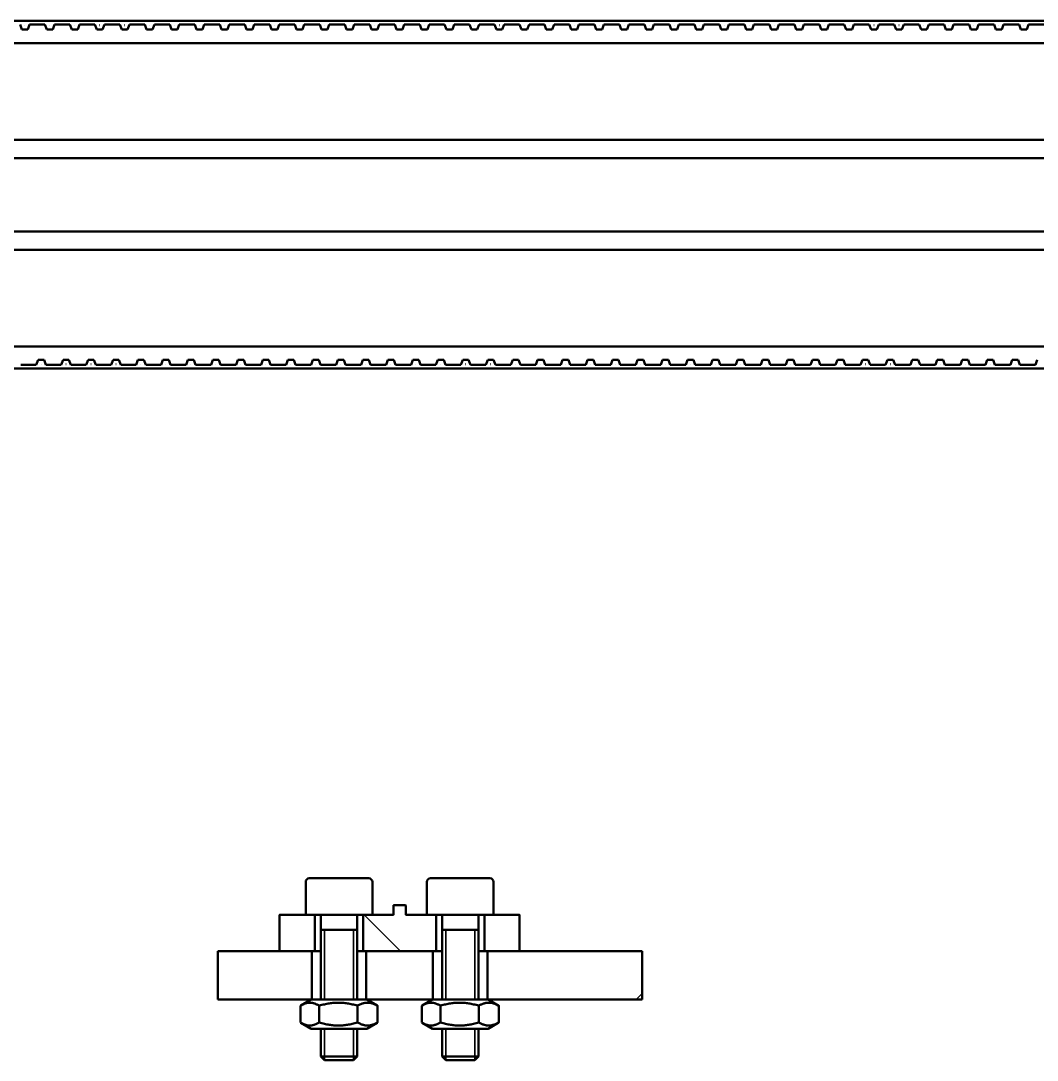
# Model space of a CAD drawing. Header units: millimetres. Extents: x 0 to 6720, y 0 to 4752.
# Drawn here: x 3082.1 to 3166, y 1834.7 to 1920.4 of the extents above; entities that cross this region are included whole.
import ezdxf

# ---------------------------------------------------------------- set-up
doc = ezdxf.new("R2010")
doc.units = ezdxf.units.MM
doc.header["$LTSCALE"] = 16
for name, color, linetype, lineweight in [('Kreskowanie (ISO)', 7, 'Continuous', 18), ('Widoczne (ISO)', 7, 'Continuous', 50), ('Widoczne wąskie (ISO)', 7, 'Continuous', 35)]:
    doc.layers.add(name, color=color, linetype=linetype, lineweight=lineweight)
pattern_1 = [(45, (0, 0), (-35.921, 35.921), [])]
pattern_2 = [(135.0002, (0, 0), (-35.9209, -35.92116), [])]

msp = doc.modelspace()

# ---------------------------------------------------------------- hatches: boundary and pattern name
at = {"layer": 'Kreskowanie (ISO)'}
h = msp.add_hatch(dxfattribs=at)
h.set_pattern_fill('ANSI31', color=256, scale=406.4, angle=90.00021, style=0)
h.set_pattern_definition(pattern_2)
edge = h.paths.add_edge_path()
edge.add_line((3112.874, 1847.492), (3112.874, 1846.733))
edge.add_ellipse((3112.864, 1846.733), major_axis=(0, -0.01), ratio=1, start_angle=0, end_angle=90, ccw=False)
edge.add_line((3112.864, 1846.723), (3111.124, 1846.723))
edge.add_line((3111.124, 1846.723), (3111.124, 1846.723))
edge.add_line((3111.124, 1846.723), (3110.384, 1846.723))
edge.add_ellipse((3110.384, 1846.713), major_axis=(-0.01, 0), ratio=1, start_angle=270, end_angle=360)
edge.add_line((3110.374, 1846.713), (3110.374, 1843.733))
edge.add_ellipse((3110.384, 1843.733), major_axis=(-0.01, 0), ratio=1, start_angle=0, end_angle=90)
edge.add_line((3110.384, 1843.723), (3110.624, 1843.723))
edge.add_line((3110.624, 1843.723), (3116.124, 1843.723))
edge.add_line((3116.124, 1843.723), (3116.364, 1843.723))
edge.add_ellipse((3116.364, 1843.733), major_axis=(0.01, 0), ratio=1, start_angle=270, end_angle=360)
edge.add_line((3116.374, 1843.733), (3116.374, 1846.713))
edge.add_ellipse((3116.364, 1846.713), major_axis=(0.01, 0), ratio=1, start_angle=0, end_angle=90)
edge.add_line((3116.364, 1846.723), (3115.624, 1846.723))
edge.add_line((3115.624, 1846.723), (3113.884, 1846.723))
edge.add_ellipse((3113.884, 1846.733), major_axis=(-0.01, 0), ratio=1, start_angle=0, end_angle=90, ccw=False)
edge.add_line((3113.874, 1846.733), (3113.874, 1847.492))
edge.add_ellipse((3113.864, 1847.492), major_axis=(0, 0.0102), ratio=0.984808, start_angle=270, end_angle=360)
edge.add_line((3113.864, 1847.502), (3112.884, 1847.502))
edge.add_ellipse((3112.884, 1847.492), major_axis=(0, -0.0102), ratio=0.984808, start_angle=180, end_angle=270)
h = msp.add_hatch(dxfattribs=at)
h.set_pattern_fill('ANSI31', color=256, scale=406.4, angle=90.00021, style=0)
h.set_pattern_definition(pattern_2)
edge = h.paths.add_edge_path()
edge.add_ellipse((3103.484, 1846.713), major_axis=(-0.01, 0), ratio=1, start_angle=270, end_angle=360)
edge.add_line((3103.474, 1846.713), (3103.474, 1843.733))
edge.add_ellipse((3103.484, 1843.733), major_axis=(-0.01, 0), ratio=1, start_angle=0, end_angle=90)
edge.add_line((3103.484, 1843.723), (3106.124, 1843.723))
edge.add_line((3106.124, 1843.723), (3106.364, 1843.723))
edge.add_ellipse((3106.364, 1843.733), major_axis=(0.01, 0), ratio=1, start_angle=270, end_angle=360)
edge.add_line((3106.374, 1843.733), (3106.374, 1846.713))
edge.add_ellipse((3106.364, 1846.713), major_axis=(0.01, 0), ratio=1, start_angle=0, end_angle=90)
edge.add_line((3106.364, 1846.723), (3105.624, 1846.723))
edge.add_line((3105.624, 1846.723), (3103.484, 1846.723))
h = msp.add_hatch(dxfattribs=at)
h.set_pattern_fill('ANSI31', color=256, scale=406.4, angle=90.00021, style=0)
h.set_pattern_definition(pattern_2)
edge = h.paths.add_edge_path()
edge.add_line((3123.274, 1843.733), (3123.274, 1846.713))
edge.add_ellipse((3123.264, 1846.713), major_axis=(0.01, 0), ratio=1, start_angle=0, end_angle=90)
edge.add_line((3123.264, 1846.723), (3121.124, 1846.723))
edge.add_line((3121.124, 1846.723), (3121.124, 1846.723))
edge.add_line((3121.124, 1846.723), (3120.384, 1846.723))
edge.add_ellipse((3120.384, 1846.713), major_axis=(0, 0.01), ratio=1, start_angle=0, end_angle=90)
edge.add_line((3120.374, 1846.713), (3120.374, 1843.733))
edge.add_ellipse((3120.384, 1843.733), major_axis=(-0.01, 0), ratio=1, start_angle=0, end_angle=90)
edge.add_line((3120.384, 1843.723), (3120.624, 1843.723))
edge.add_line((3120.624, 1843.723), (3123.264, 1843.723))
edge.add_ellipse((3123.264, 1843.733), major_axis=(0.01, 0), ratio=1, start_angle=270, end_angle=360)
h = msp.add_hatch(dxfattribs=at)
h.set_pattern_fill('ANSI31', color=256, scale=406.4, style=0)
h.set_pattern_definition(pattern_1)
h.paths.add_polyline_path([(3106.124, 1839.723), (3106.074, 1839.723), (3098.374, 1839.723), (3098.374, 1843.723), (3103.484, 1843.723), (3106.124, 1843.723)])
h = msp.add_hatch(dxfattribs=at)
h.set_pattern_fill('ANSI31', color=256, scale=406.4, style=0)
h.set_pattern_definition(pattern_1)
h.paths.add_polyline_path([(3116.124, 1839.723), (3116.074, 1839.723), (3110.674, 1839.723), (3110.624, 1839.723), (3110.624, 1843.723), (3116.124, 1843.723)])
h = msp.add_hatch(dxfattribs=at)
h.set_pattern_fill('ANSI31', color=256, scale=406.4, style=0)
h.set_pattern_definition(pattern_1)
h.paths.add_polyline_path([(3120.674, 1839.723), (3120.624, 1839.723), (3120.624, 1843.723), (3123.264, 1843.723), (3133.374, 1843.723), (3133.374, 1839.723)])

# ---------------------------------------------------------------- linework, layer by layer
at = {"layer": 'Widoczne (ISO)'}
for p, q in [((4017.77, 1920.407), (3072.958, 1920.426)), ((3082.062, 1920.113), (3082.206, 1919.718)), ((3082.449, 1920.069), (3082.453, 1920.069)), ((3082.449, 1920.066), (3082.449, 1920.069)), ((3082.453, 1920.066), (3082.449, 1920.066)), ((3082.453, 1920.069), (3082.453, 1920.066)), ((3082.696, 1919.718), (3082.84, 1920.113)), ((3082.84, 1920.113), (3084.122, 1920.113)), ((3084.122, 1920.113), (3084.266, 1919.717)), ((3084.509, 1920.069), (3084.513, 1920.069)), ((3084.509, 1920.066), (3084.509, 1920.069)), ((3084.513, 1920.066), (3084.509, 1920.066)), ((3084.513, 1920.069), (3084.513, 1920.066)), ((3084.757, 1919.717), (3084.9, 1920.113)), ((3084.9, 1920.113), (3086.183, 1920.112)), ((3086.183, 1920.112), (3086.326, 1919.717)), ((3086.57, 1920.069), (3086.574, 1920.069)), ((3086.57, 1920.066), (3086.57, 1920.069)), ((3086.574, 1920.066), (3086.57, 1920.066)), ((3086.574, 1920.069), (3086.574, 1920.066)), ((3086.817, 1919.717), (3086.961, 1920.112)), ((3086.961, 1920.112), (3088.243, 1920.112)), ((3088.243, 1920.112), (3088.387, 1919.717)), ((3088.63, 1920.069), (3088.634, 1920.069)), ((3088.63, 1920.066), (3088.63, 1920.069)), ((3088.634, 1920.066), (3088.63, 1920.066)), ((3088.634, 1920.069), (3088.634, 1920.066)), ((3088.877, 1919.717), (3089.021, 1920.112)), ((3089.021, 1920.112), (3090.303, 1920.112)), ((3090.303, 1920.112), (3090.447, 1919.717)), ((3090.69, 1920.069), (3090.694, 1920.069)), ((3090.69, 1920.066), (3090.69, 1920.069)), ((3090.694, 1920.066), (3090.69, 1920.066)), ((3090.694, 1920.069), (3090.694, 1920.066)), ((3090.938, 1919.717), (3091.081, 1920.112)), ((3091.081, 1920.112), (3092.364, 1920.112)), ((3092.364, 1920.112), (3092.508, 1919.717)), ((3092.751, 1920.068), (3092.755, 1920.068)), ((3092.751, 1920.066), (3092.751, 1920.068)), ((3092.755, 1920.066), (3092.751, 1920.066)), ((3092.755, 1920.068), (3092.755, 1920.066)), ((3092.998, 1919.717), (3093.142, 1920.112)), ((3093.142, 1920.112), (3094.424, 1920.112)), ((3094.424, 1920.112), (3094.568, 1919.717)), ((3094.811, 1920.068), (3094.815, 1920.068)), ((3094.811, 1920.066), (3094.811, 1920.068)), ((3094.815, 1920.066), (3094.811, 1920.066)), ((3094.815, 1920.068), (3094.815, 1920.066)), ((3095.058, 1919.717), (3095.202, 1920.112)), ((3095.202, 1920.112), (3096.484, 1920.112)), ((3096.484, 1920.112), (3096.628, 1919.717)), ((3096.872, 1920.068), (3096.875, 1920.068)), ((3096.872, 1920.066), (3096.872, 1920.068)), ((3096.875, 1920.066), (3096.872, 1920.066)), ((3096.875, 1920.068), (3096.875, 1920.066)), ((3097.119, 1919.717), (3097.262, 1920.112)), ((3097.262, 1920.112), (3098.545, 1920.112)), ((3098.545, 1920.112), (3098.689, 1919.717)), ((3098.932, 1920.068), (3098.936, 1920.068)), ((3098.932, 1920.066), (3098.932, 1920.068)), ((3098.936, 1920.066), (3098.932, 1920.066)), ((3098.936, 1920.068), (3098.936, 1920.066)), ((3099.179, 1919.717), (3099.323, 1920.112)), ((3099.323, 1920.112), (3100.605, 1920.112)), ((3100.605, 1920.112), (3100.749, 1919.717)), ((3100.992, 1920.068), (3100.996, 1920.068)), ((3100.992, 1920.066), (3100.992, 1920.068)), ((3100.996, 1920.066), (3100.992, 1920.066)), ((3100.996, 1920.068), (3100.996, 1920.066)), ((3101.239, 1919.717), (3101.383, 1920.112)), ((3101.383, 1920.112), (3102.666, 1920.112)), ((3102.666, 1920.112), (3102.809, 1919.717)), ((3103.053, 1920.068), (3103.057, 1920.068)), ((3103.053, 1920.066), (3103.053, 1920.068)), ((3103.057, 1920.066), (3103.053, 1920.066)), ((3103.057, 1920.068), (3103.057, 1920.066)), ((3103.3, 1919.717), (3103.444, 1920.112)), ((3103.444, 1920.112), (3104.726, 1920.112)), ((3104.726, 1920.112), (3104.87, 1919.717)), ((3105.113, 1920.068), (3105.117, 1920.068)), ((3105.113, 1920.066), (3105.113, 1920.068)), ((3105.117, 1920.066), (3105.113, 1920.066)), ((3105.117, 1920.068), (3105.117, 1920.066)), ((3105.36, 1919.717), (3105.504, 1920.112)), ((3105.504, 1920.112), (3106.786, 1920.112)), ((3106.786, 1920.112), (3106.93, 1919.717)), ((3107.173, 1920.068), (3107.177, 1920.068)), ((3107.173, 1920.066), (3107.173, 1920.068)), ((3107.177, 1920.066), (3107.173, 1920.066)), ((3107.177, 1920.068), (3107.177, 1920.066)), ((3107.42, 1919.717), (3107.564, 1920.112)), ((3107.564, 1920.112), (3108.847, 1920.112)), ((3108.847, 1920.112), (3108.99, 1919.717)), ((3109.234, 1920.068), (3109.238, 1920.068)), ((3109.234, 1920.066), (3109.234, 1920.068)), ((3109.238, 1920.066), (3109.234, 1920.066)), ((3109.238, 1920.068), (3109.238, 1920.066)), ((3109.481, 1919.717), (3109.625, 1920.112)), ((3109.625, 1920.112), (3110.907, 1920.112)), ((3110.907, 1920.112), (3111.051, 1919.717)), ((3111.294, 1920.068), (3111.298, 1920.068)), ((3111.294, 1920.066), (3111.294, 1920.068)), ((3111.298, 1920.066), (3111.294, 1920.066)), ((3111.298, 1920.068), (3111.298, 1920.066)), ((3111.541, 1919.717), (3111.685, 1920.112)), ((3111.685, 1920.112), (3112.967, 1920.112)), ((3112.967, 1920.112), (3113.111, 1919.717)), ((3113.354, 1920.068), (3113.358, 1920.068)), ((3113.354, 1920.066), (3113.354, 1920.068)), ((3113.358, 1920.066), (3113.354, 1920.066)), ((3113.358, 1920.068), (3113.358, 1920.066)), ((3113.602, 1919.717), (3113.745, 1920.112)), ((3113.745, 1920.112), (3115.028, 1920.112)), ((3115.028, 1920.112), (3115.172, 1919.717)), ((3115.415, 1920.068), (3115.419, 1920.068)), ((3115.415, 1920.066), (3115.415, 1920.068)), ((3115.419, 1920.066), (3115.415, 1920.066)), ((3115.419, 1920.068), (3115.419, 1920.066)), ((3115.662, 1919.717), (3115.806, 1920.112)), ((3115.806, 1920.112), (3117.088, 1920.112)), ((3117.088, 1920.112), (3117.232, 1919.717)), ((3117.475, 1920.068), (3117.479, 1920.068)), ((3117.475, 1920.066), (3117.475, 1920.068)), ((3117.479, 1920.066), (3117.475, 1920.066)), ((3117.479, 1920.068), (3117.479, 1920.066)), ((3117.722, 1919.717), (3117.866, 1920.112)), ((3117.866, 1920.112), (3119.148, 1920.112)), ((3119.148, 1920.112), (3119.292, 1919.717)), ((3119.536, 1920.068), (3119.539, 1920.068)), ((3119.536, 1920.066), (3119.536, 1920.068)), ((3119.539, 1920.066), (3119.536, 1920.066)), ((3119.539, 1920.068), (3119.539, 1920.066)), ((3119.783, 1919.717), (3119.926, 1920.112)), ((3119.926, 1920.112), (3121.209, 1920.112)), ((3121.209, 1920.112), (3121.353, 1919.717)), ((3121.596, 1920.068), (3121.6, 1920.068)), ((3121.596, 1920.066), (3121.596, 1920.068)), ((3121.6, 1920.066), (3121.596, 1920.066)), ((3121.6, 1920.068), (3121.6, 1920.066)), ((3121.843, 1919.717), (3121.987, 1920.112)), ((3121.987, 1920.112), (3123.269, 1920.112)), ((3123.269, 1920.112), (3123.413, 1919.717)), ((3123.656, 1920.068), (3123.66, 1920.068)), ((3123.656, 1920.065), (3123.656, 1920.068)), ((3123.66, 1920.065), (3123.656, 1920.065)), ((3123.66, 1920.068), (3123.66, 1920.065)), ((3123.903, 1919.717), (3124.047, 1920.112)), ((3124.047, 1920.112), (3125.33, 1920.112)), ((3125.33, 1920.112), (3125.473, 1919.717)), ((3125.717, 1920.068), (3125.72, 1920.068)), ((3125.717, 1920.065), (3125.717, 1920.068)), ((3125.72, 1920.065), (3125.717, 1920.065)), ((3125.72, 1920.068), (3125.72, 1920.065)), ((3125.964, 1919.717), (3126.108, 1920.112)), ((3126.108, 1920.112), (3127.39, 1920.112)), ((3127.39, 1920.112), (3127.534, 1919.717)), ((3127.777, 1920.068), (3127.781, 1920.068)), ((3127.777, 1920.065), (3127.777, 1920.068)), ((3127.781, 1920.065), (3127.777, 1920.065)), ((3127.781, 1920.068), (3127.781, 1920.065)), ((3128.024, 1919.717), (3128.168, 1920.112)), ((3128.168, 1920.112), (3129.45, 1920.112)), ((3129.45, 1920.112), (3129.594, 1919.717)), ((3129.837, 1920.068), (3129.841, 1920.068)), ((3129.837, 1920.065), (3129.837, 1920.068)), ((3129.841, 1920.065), (3129.837, 1920.065)), ((3129.841, 1920.068), (3129.841, 1920.065)), ((3130.084, 1919.717), (3130.228, 1920.112)), ((3130.228, 1920.112), (3131.511, 1920.112)), ((3131.511, 1920.112), (3131.654, 1919.717)), ((3131.898, 1920.068), (3131.902, 1920.068)), ((3131.898, 1920.065), (3131.898, 1920.068)), ((3131.902, 1920.065), (3131.898, 1920.065)), ((3131.902, 1920.068), (3131.902, 1920.065)), ((3132.145, 1919.717), (3132.289, 1920.112)), ((3132.289, 1920.112), (3133.571, 1920.112)), ((3133.571, 1920.112), (3133.715, 1919.716)), ((3133.958, 1920.068), (3133.962, 1920.068)), ((3133.958, 1920.065), (3133.958, 1920.068)), ((3133.962, 1920.065), (3133.958, 1920.065)), ((3133.962, 1920.068), (3133.962, 1920.065)), ((3134.205, 1919.716), (3134.349, 1920.112)), ((3134.349, 1920.112), (3135.631, 1920.111)), ((3135.631, 1920.111), (3135.775, 1919.716)), ((3136.018, 1920.068), (3136.022, 1920.068)), ((3136.018, 1920.065), (3136.018, 1920.068)), ((3136.022, 1920.065), (3136.018, 1920.065)), ((3136.022, 1920.068), (3136.022, 1920.065)), ((3136.266, 1919.716), (3136.409, 1920.111)), ((3136.409, 1920.111), (3137.692, 1920.111)), ((3137.692, 1920.111), (3137.835, 1919.716)), ((3138.079, 1920.068), (3138.083, 1920.068)), ((3138.079, 1920.065), (3138.079, 1920.068)), ((3138.083, 1920.065), (3138.079, 1920.065)), ((3138.083, 1920.068), (3138.083, 1920.065)), ((3138.326, 1919.716), (3138.47, 1920.111)), ((3138.47, 1920.111), (3139.752, 1920.111)), ((3139.752, 1920.111), (3139.896, 1919.716)), ((3140.139, 1920.068), (3140.143, 1920.068)), ((3140.139, 1920.065), (3140.139, 1920.068)), ((3140.143, 1920.065), (3140.139, 1920.065)), ((3140.143, 1920.068), (3140.143, 1920.065)), ((3140.386, 1919.716), (3140.53, 1920.111)), ((3140.53, 1920.111), (3141.812, 1920.111)), ((3141.812, 1920.111), (3141.956, 1919.716)), ((3142.199, 1920.067), (3142.203, 1920.067)), ((3142.199, 1920.065), (3142.199, 1920.067)), ((3142.203, 1920.065), (3142.199, 1920.065)), ((3142.203, 1920.067), (3142.203, 1920.065)), ((3142.447, 1919.716), (3142.59, 1920.111)), ((3142.59, 1920.111), (3143.873, 1920.111)), ((3143.873, 1920.111), (3144.017, 1919.716)), ((3144.26, 1920.067), (3144.264, 1920.067)), ((3144.26, 1920.065), (3144.26, 1920.067)), ((3144.264, 1920.065), (3144.26, 1920.065)), ((3144.264, 1920.067), (3144.264, 1920.065)), ((3144.507, 1919.716), (3144.651, 1920.111)), ((3144.651, 1920.111), (3145.933, 1920.111)), ((3145.933, 1920.111), (3146.077, 1919.716)), ((3146.32, 1920.067), (3146.324, 1920.067)), ((3146.32, 1920.065), (3146.32, 1920.067)), ((3146.324, 1920.065), (3146.32, 1920.065)), ((3146.324, 1920.067), (3146.324, 1920.065)), ((3146.567, 1919.716), (3146.711, 1920.111)), ((3146.711, 1920.111), (3147.994, 1920.111)), ((3147.994, 1920.111), (3148.137, 1919.716)), ((3148.381, 1920.067), (3148.384, 1920.067)), ((3148.381, 1920.065), (3148.381, 1920.067)), ((3148.384, 1920.065), (3148.381, 1920.065)), ((3148.384, 1920.067), (3148.384, 1920.065)), ((3148.628, 1919.716), (3148.772, 1920.111)), ((3148.772, 1920.111), (3150.054, 1920.111)), ((3150.054, 1920.111), (3150.198, 1919.716)), ((3150.441, 1920.067), (3150.445, 1920.067)), ((3150.441, 1920.065), (3150.441, 1920.067)), ((3150.445, 1920.065), (3150.441, 1920.065)), ((3150.445, 1920.067), (3150.445, 1920.065)), ((3150.688, 1919.716), (3150.832, 1920.111)), ((3150.832, 1920.111), (3152.114, 1920.111)), ((3152.114, 1920.111), (3152.258, 1919.716)), ((3152.501, 1920.067), (3152.505, 1920.067)), ((3152.501, 1920.065), (3152.501, 1920.067)), ((3152.505, 1920.065), (3152.501, 1920.065)), ((3152.505, 1920.067), (3152.505, 1920.065)), ((3152.748, 1919.716), (3152.892, 1920.111)), ((3152.892, 1920.111), (3154.175, 1920.111)), ((3154.175, 1920.111), (3154.318, 1919.716)), ((3154.562, 1920.067), (3154.566, 1920.067)), ((3154.562, 1920.065), (3154.562, 1920.067)), ((3154.566, 1920.065), (3154.562, 1920.065)), ((3154.566, 1920.067), (3154.566, 1920.065)), ((3154.809, 1919.716), (3154.953, 1920.111)), ((3154.953, 1920.111), (3156.235, 1920.111)), ((3156.235, 1920.111), (3156.379, 1919.716)), ((3156.622, 1920.067), (3156.626, 1920.067)), ((3156.622, 1920.065), (3156.622, 1920.067)), ((3156.626, 1920.065), (3156.622, 1920.065)), ((3156.626, 1920.067), (3156.626, 1920.065)), ((3156.869, 1919.716), (3157.013, 1920.111)), ((3157.013, 1920.111), (3158.295, 1920.111)), ((3158.295, 1920.111), (3158.439, 1919.716)), ((3158.682, 1920.067), (3158.686, 1920.067)), ((3158.682, 1920.065), (3158.682, 1920.067)), ((3158.686, 1920.065), (3158.682, 1920.065)), ((3158.686, 1920.067), (3158.686, 1920.065)), ((3158.93, 1919.716), (3159.073, 1920.111)), ((3159.073, 1920.111), (3160.356, 1920.111)), ((3160.356, 1920.111), (3160.499, 1919.716)), ((3160.743, 1920.067), (3160.747, 1920.067)), ((3160.743, 1920.065), (3160.743, 1920.067)), ((3160.747, 1920.065), (3160.743, 1920.065)), ((3160.747, 1920.067), (3160.747, 1920.065)), ((3160.99, 1919.716), (3161.134, 1920.111)), ((3161.134, 1920.111), (3162.416, 1920.111)), ((3162.416, 1920.111), (3162.56, 1919.716)), ((3162.803, 1920.067), (3162.807, 1920.067)), ((3162.803, 1920.065), (3162.803, 1920.067)), ((3162.807, 1920.065), (3162.803, 1920.065)), ((3162.807, 1920.067), (3162.807, 1920.065)), ((3163.05, 1919.716), (3163.194, 1920.111)), ((3163.194, 1920.111), (3164.476, 1920.111)), ((3164.476, 1920.111), (3164.62, 1919.716)), ((3164.863, 1920.067), (3164.867, 1920.067)), ((3164.863, 1920.065), (3164.863, 1920.067)), ((3164.867, 1920.065), (3164.863, 1920.065)), ((3164.867, 1920.067), (3164.867, 1920.065)), ((3165.111, 1919.716), (3165.254, 1920.111)), ((3165.254, 1920.111), (3166.537, 1920.111)), ((3082.206, 1919.718), (3082.696, 1919.718)), ((3084.266, 1919.717), (3084.757, 1919.717)), ((3086.326, 1919.717), (3086.817, 1919.717)), ((3088.387, 1919.717), (3088.877, 1919.717)), ((3090.447, 1919.717), (3090.938, 1919.717)), ((3092.508, 1919.717), (3092.998, 1919.717)), ((3094.568, 1919.717), (3095.058, 1919.717)), ((3096.628, 1919.717), (3097.119, 1919.717)), ((3098.689, 1919.717), (3099.179, 1919.717)), ((3100.749, 1919.717), (3101.239, 1919.717)), ((3102.809, 1919.717), (3103.3, 1919.717)), ((3104.87, 1919.717), (3105.36, 1919.717)), ((3106.93, 1919.717), (3107.42, 1919.717)), ((3108.99, 1919.717), (3109.481, 1919.717)), ((3111.051, 1919.717), (3111.541, 1919.717)), ((3113.111, 1919.717), (3113.602, 1919.717)), ((3115.172, 1919.717), (3115.662, 1919.717)), ((3117.232, 1919.717), (3117.722, 1919.717)), ((3119.292, 1919.717), (3119.783, 1919.717)), ((3121.353, 1919.717), (3121.843, 1919.717)), ((3123.413, 1919.717), (3123.903, 1919.717)), ((3125.473, 1919.717), (3125.964, 1919.717)), ((3127.534, 1919.717), (3128.024, 1919.717)), ((3129.594, 1919.717), (3130.084, 1919.717)), ((3131.654, 1919.717), (3132.145, 1919.717)), ((3133.715, 1919.716), (3134.205, 1919.716)), ((3135.775, 1919.716), (3136.266, 1919.716)), ((3137.835, 1919.716), (3138.326, 1919.716)), ((3139.896, 1919.716), (3140.386, 1919.716)), ((3141.956, 1919.716), (3142.447, 1919.716)), ((3144.017, 1919.716), (3144.507, 1919.716)), ((3146.077, 1919.716), (3146.567, 1919.716)), ((3148.137, 1919.716), (3148.628, 1919.716)), ((3150.198, 1919.716), (3150.688, 1919.716)), ((3152.258, 1919.716), (3152.748, 1919.716)), ((3154.318, 1919.716), (3154.809, 1919.716)), ((3156.379, 1919.716), (3156.869, 1919.716)), ((3158.439, 1919.716), (3158.93, 1919.716)), ((3160.499, 1919.716), (3160.99, 1919.716)), ((3162.56, 1919.716), (3163.05, 1919.716)), ((3164.62, 1919.716), (3165.111, 1919.716)), ((3072.958, 1918.573), (4017.77, 1918.573)), ((4017.77, 1910.598), (3066.433, 1910.598)), ((3067.933, 1909.098), (4017.77, 1909.098)), ((4017.77, 1903.048), (3067.933, 1903.048)), ((3066.433, 1901.548), (4017.77, 1901.548)), ((3062.958, 1893.573), (4017.77, 1893.573)), ((3083.551, 1892.467), (3083.407, 1892.072)), ((3084.041, 1892.467), (3083.551, 1892.467)), ((3084.185, 1892.072), (3084.041, 1892.467)), ((3085.611, 1892.467), (3085.467, 1892.072)), ((3086.102, 1892.467), (3085.611, 1892.467)), ((3086.245, 1892.072), (3086.102, 1892.467)), ((3087.672, 1892.467), (3087.528, 1892.072)), ((3088.162, 1892.467), (3087.672, 1892.467)), ((3088.306, 1892.072), (3088.162, 1892.467)), ((3089.732, 1892.467), (3089.588, 1892.072)), ((3090.222, 1892.467), (3089.732, 1892.467)), ((3090.366, 1892.072), (3090.222, 1892.467)), ((3091.792, 1892.467), (3091.648, 1892.072)), ((3092.283, 1892.467), (3091.792, 1892.467)), ((3092.426, 1892.072), (3092.283, 1892.467)), ((3093.853, 1892.467), (3093.709, 1892.072)), ((3094.343, 1892.467), (3093.853, 1892.467)), ((3094.487, 1892.072), (3094.343, 1892.467)), ((3095.913, 1892.467), (3095.769, 1892.072)), ((3096.403, 1892.467), (3095.913, 1892.467)), ((3096.547, 1892.072), (3096.403, 1892.467)), ((3097.973, 1892.467), (3097.83, 1892.072)), ((3098.464, 1892.467), (3097.973, 1892.467)), ((3098.608, 1892.072), (3098.464, 1892.467)), ((3100.034, 1892.467), (3099.89, 1892.072)), ((3100.524, 1892.467), (3100.034, 1892.467)), ((3100.668, 1892.072), (3100.524, 1892.467)), ((3102.094, 1892.467), (3101.95, 1892.072)), ((3102.584, 1892.467), (3102.094, 1892.467)), ((3102.728, 1892.072), (3102.584, 1892.467)), ((3104.154, 1892.467), (3104.011, 1892.072)), ((3104.645, 1892.467), (3104.154, 1892.467)), ((3104.789, 1892.072), (3104.645, 1892.467)), ((3106.215, 1892.467), (3106.071, 1892.072)), ((3106.705, 1892.467), (3106.215, 1892.467)), ((3106.849, 1892.072), (3106.705, 1892.467)), ((3108.275, 1892.467), (3108.131, 1892.072)), ((3108.766, 1892.467), (3108.275, 1892.467)), ((3108.909, 1892.072), (3108.766, 1892.467)), ((3110.336, 1892.467), (3110.192, 1892.072)), ((3110.826, 1892.467), (3110.336, 1892.467)), ((3110.97, 1892.072), (3110.826, 1892.467)), ((3112.396, 1892.467), (3112.252, 1892.072)), ((3112.886, 1892.467), (3112.396, 1892.467)), ((3113.03, 1892.072), (3112.886, 1892.467)), ((3114.456, 1892.467), (3114.312, 1892.072)), ((3114.947, 1892.467), (3114.456, 1892.467)), ((3115.09, 1892.072), (3114.947, 1892.467)), ((3116.517, 1892.467), (3116.373, 1892.072)), ((3117.007, 1892.467), (3116.517, 1892.467)), ((3117.151, 1892.072), (3117.007, 1892.467)), ((3118.577, 1892.467), (3118.433, 1892.072)), ((3119.067, 1892.467), (3118.577, 1892.467)), ((3119.211, 1892.072), (3119.067, 1892.467)), ((3120.637, 1892.467), (3120.494, 1892.072)), ((3121.128, 1892.467), (3120.637, 1892.467)), ((3121.272, 1892.072), (3121.128, 1892.467)), ((3122.698, 1892.467), (3122.554, 1892.072)), ((3123.188, 1892.467), (3122.698, 1892.467)), ((3123.332, 1892.072), (3123.188, 1892.467)), ((3124.758, 1892.467), (3124.614, 1892.072)), ((3125.248, 1892.467), (3124.758, 1892.467)), ((3125.392, 1892.072), (3125.248, 1892.467)), ((3126.818, 1892.467), (3126.675, 1892.072)), ((3127.309, 1892.467), (3126.818, 1892.467)), ((3127.453, 1892.072), (3127.309, 1892.467)), ((3128.879, 1892.467), (3128.735, 1892.072)), ((3129.369, 1892.467), (3128.879, 1892.467)), ((3129.513, 1892.071), (3129.369, 1892.467)), ((3130.939, 1892.467), (3130.795, 1892.071)), ((3131.43, 1892.467), (3130.939, 1892.467)), ((3131.573, 1892.071), (3131.43, 1892.467)), ((3132.999, 1892.466), (3132.856, 1892.071)), ((3133.49, 1892.466), (3132.999, 1892.466)), ((3133.634, 1892.071), (3133.49, 1892.466)), ((3135.06, 1892.466), (3134.916, 1892.071)), ((3135.55, 1892.466), (3135.06, 1892.466)), ((3135.694, 1892.071), (3135.55, 1892.466)), ((3137.12, 1892.466), (3136.976, 1892.071)), ((3137.611, 1892.466), (3137.12, 1892.466)), ((3137.754, 1892.071), (3137.611, 1892.466)), ((3139.181, 1892.466), (3139.037, 1892.071)), ((3139.671, 1892.466), (3139.181, 1892.466)), ((3139.815, 1892.071), (3139.671, 1892.466)), ((3141.241, 1892.466), (3141.097, 1892.071)), ((3141.731, 1892.466), (3141.241, 1892.466)), ((3141.875, 1892.071), (3141.731, 1892.466)), ((3143.301, 1892.466), (3143.158, 1892.071)), ((3143.792, 1892.466), (3143.301, 1892.466)), ((3143.936, 1892.071), (3143.792, 1892.466)), ((3145.362, 1892.466), (3145.218, 1892.071)), ((3145.852, 1892.466), (3145.362, 1892.466)), ((3145.996, 1892.071), (3145.852, 1892.466)), ((3147.422, 1892.466), (3147.278, 1892.071)), ((3147.912, 1892.466), (3147.422, 1892.466)), ((3148.056, 1892.071), (3147.912, 1892.466)), ((3149.482, 1892.466), (3149.339, 1892.071)), ((3149.973, 1892.466), (3149.482, 1892.466)), ((3150.117, 1892.071), (3149.973, 1892.466)), ((3151.543, 1892.466), (3151.399, 1892.071)), ((3152.033, 1892.466), (3151.543, 1892.466)), ((3152.177, 1892.071), (3152.033, 1892.466)), ((3153.603, 1892.466), (3153.459, 1892.071)), ((3154.094, 1892.466), (3153.603, 1892.466)), ((3154.237, 1892.071), (3154.094, 1892.466)), ((3155.663, 1892.466), (3155.52, 1892.071)), ((3156.154, 1892.466), (3155.663, 1892.466)), ((3156.298, 1892.071), (3156.154, 1892.466)), ((3157.724, 1892.466), (3157.58, 1892.071)), ((3158.214, 1892.466), (3157.724, 1892.466)), ((3158.358, 1892.071), (3158.214, 1892.466)), ((3159.784, 1892.466), (3159.64, 1892.071)), ((3160.275, 1892.466), (3159.784, 1892.466)), ((3160.418, 1892.071), (3160.275, 1892.466)), ((3161.845, 1892.466), (3161.701, 1892.071)), ((3162.335, 1892.466), (3161.845, 1892.466)), ((3162.479, 1892.071), (3162.335, 1892.466)), ((3163.905, 1892.466), (3163.761, 1892.071)), ((3164.395, 1892.466), (3163.905, 1892.466)), ((3164.539, 1892.071), (3164.395, 1892.466)), ((3165.965, 1892.466), (3165.821, 1892.071)), ((3062.958, 1891.759), (4017.77, 1891.74)), ((3083.407, 1892.072), (3082.125, 1892.072)), ((3083.794, 1892.119), (3083.798, 1892.119)), ((3083.794, 1892.116), (3083.794, 1892.119)), ((3083.798, 1892.116), (3083.794, 1892.116)), ((3083.798, 1892.119), (3083.798, 1892.116)), ((3085.467, 1892.072), (3084.185, 1892.072)), ((3085.854, 1892.119), (3085.858, 1892.119)), ((3085.854, 1892.116), (3085.854, 1892.119)), ((3085.858, 1892.116), (3085.854, 1892.116)), ((3085.858, 1892.119), (3085.858, 1892.116)), ((3087.528, 1892.072), (3086.245, 1892.072)), ((3087.915, 1892.119), (3087.919, 1892.119)), ((3087.915, 1892.116), (3087.915, 1892.119)), ((3087.919, 1892.116), (3087.915, 1892.116)), ((3087.919, 1892.119), (3087.919, 1892.116)), ((3089.588, 1892.072), (3088.306, 1892.072)), ((3089.975, 1892.119), (3089.979, 1892.119)), ((3089.975, 1892.116), (3089.975, 1892.119)), ((3089.979, 1892.116), (3089.975, 1892.116)), ((3089.979, 1892.119), (3089.979, 1892.116)), ((3091.648, 1892.072), (3090.366, 1892.072)), ((3092.036, 1892.118), (3092.039, 1892.118)), ((3092.036, 1892.116), (3092.036, 1892.118)), ((3092.039, 1892.116), (3092.036, 1892.116)), ((3092.039, 1892.118), (3092.039, 1892.116)), ((3093.709, 1892.072), (3092.426, 1892.072)), ((3094.096, 1892.118), (3094.1, 1892.118)), ((3094.096, 1892.116), (3094.096, 1892.118)), ((3094.1, 1892.116), (3094.096, 1892.116)), ((3094.1, 1892.118), (3094.1, 1892.116)), ((3095.769, 1892.072), (3094.487, 1892.072)), ((3096.156, 1892.118), (3096.16, 1892.118)), ((3096.156, 1892.116), (3096.156, 1892.118)), ((3096.16, 1892.116), (3096.156, 1892.116)), ((3096.16, 1892.118), (3096.16, 1892.116)), ((3097.83, 1892.072), (3096.547, 1892.072)), ((3098.217, 1892.118), (3098.22, 1892.118)), ((3098.217, 1892.116), (3098.217, 1892.118)), ((3098.22, 1892.116), (3098.217, 1892.116)), ((3098.22, 1892.118), (3098.22, 1892.116)), ((3099.89, 1892.072), (3098.608, 1892.072)), ((3100.277, 1892.118), (3100.281, 1892.118)), ((3100.277, 1892.116), (3100.277, 1892.118)), ((3100.281, 1892.116), (3100.277, 1892.116)), ((3100.281, 1892.118), (3100.281, 1892.116)), ((3101.95, 1892.072), (3100.668, 1892.072)), ((3102.337, 1892.118), (3102.341, 1892.118)), ((3102.337, 1892.116), (3102.337, 1892.118)), ((3102.341, 1892.116), (3102.337, 1892.116)), ((3102.341, 1892.118), (3102.341, 1892.116)), ((3104.011, 1892.072), (3102.728, 1892.072)), ((3104.398, 1892.118), (3104.402, 1892.118)), ((3104.398, 1892.116), (3104.398, 1892.118)), ((3104.402, 1892.116), (3104.398, 1892.116)), ((3104.402, 1892.118), (3104.402, 1892.116)), ((3106.071, 1892.072), (3104.789, 1892.072)), ((3106.458, 1892.118), (3106.462, 1892.118)), ((3106.458, 1892.116), (3106.458, 1892.118)), ((3106.462, 1892.116), (3106.458, 1892.116)), ((3106.462, 1892.118), (3106.462, 1892.116)), ((3108.131, 1892.072), (3106.849, 1892.072)), ((3108.518, 1892.118), (3108.522, 1892.118)), ((3108.518, 1892.116), (3108.518, 1892.118)), ((3108.522, 1892.116), (3108.518, 1892.116)), ((3108.522, 1892.118), (3108.522, 1892.116)), ((3110.192, 1892.072), (3108.909, 1892.072)), ((3110.579, 1892.118), (3110.583, 1892.118)), ((3110.579, 1892.116), (3110.579, 1892.118)), ((3110.583, 1892.116), (3110.579, 1892.116)), ((3110.583, 1892.118), (3110.583, 1892.116)), ((3112.252, 1892.072), (3110.97, 1892.072)), ((3112.639, 1892.118), (3112.643, 1892.118)), ((3112.639, 1892.116), (3112.639, 1892.118)), ((3112.643, 1892.116), (3112.639, 1892.116)), ((3112.643, 1892.118), (3112.643, 1892.116)), ((3114.312, 1892.072), (3113.03, 1892.072)), ((3114.699, 1892.118), (3114.703, 1892.118)), ((3114.699, 1892.116), (3114.699, 1892.118)), ((3114.703, 1892.116), (3114.699, 1892.116)), ((3114.703, 1892.118), (3114.703, 1892.116)), ((3116.373, 1892.072), (3115.09, 1892.072)), ((3116.76, 1892.118), (3116.764, 1892.118)), ((3116.76, 1892.116), (3116.76, 1892.118)), ((3116.764, 1892.116), (3116.76, 1892.116)), ((3116.764, 1892.118), (3116.764, 1892.116)), ((3118.433, 1892.072), (3117.151, 1892.072)), ((3118.82, 1892.118), (3118.824, 1892.118)), ((3118.82, 1892.116), (3118.82, 1892.118)), ((3118.824, 1892.116), (3118.82, 1892.116)), ((3118.824, 1892.118), (3118.824, 1892.116)), ((3120.494, 1892.072), (3119.211, 1892.072)), ((3120.881, 1892.118), (3120.884, 1892.118)), ((3120.881, 1892.116), (3120.881, 1892.118)), ((3120.884, 1892.116), (3120.881, 1892.116)), ((3120.884, 1892.118), (3120.884, 1892.116)), ((3122.554, 1892.072), (3121.272, 1892.072)), ((3122.941, 1892.118), (3122.945, 1892.118)), ((3122.941, 1892.116), (3122.941, 1892.118)), ((3122.945, 1892.116), (3122.941, 1892.116)), ((3122.945, 1892.118), (3122.945, 1892.116)), ((3124.614, 1892.072), (3123.332, 1892.072)), ((3125.001, 1892.118), (3125.005, 1892.118)), ((3125.001, 1892.115), (3125.001, 1892.118)), ((3125.005, 1892.115), (3125.001, 1892.115)), ((3125.005, 1892.118), (3125.005, 1892.115)), ((3126.675, 1892.072), (3125.392, 1892.072)), ((3127.062, 1892.118), (3127.066, 1892.118)), ((3127.062, 1892.115), (3127.062, 1892.118)), ((3127.066, 1892.115), (3127.062, 1892.115)), ((3127.066, 1892.118), (3127.066, 1892.115)), ((3128.735, 1892.072), (3127.453, 1892.072)), ((3129.122, 1892.118), (3129.126, 1892.118)), ((3129.122, 1892.115), (3129.122, 1892.118)), ((3129.126, 1892.115), (3129.122, 1892.115)), ((3129.126, 1892.118), (3129.126, 1892.115)), ((3130.795, 1892.071), (3129.513, 1892.071)), ((3131.182, 1892.118), (3131.186, 1892.118)), ((3131.182, 1892.115), (3131.182, 1892.118)), ((3131.186, 1892.115), (3131.182, 1892.115)), ((3131.186, 1892.118), (3131.186, 1892.115)), ((3132.856, 1892.071), (3131.573, 1892.071)), ((3133.243, 1892.118), (3133.247, 1892.118)), ((3133.243, 1892.115), (3133.243, 1892.118)), ((3133.247, 1892.115), (3133.243, 1892.115)), ((3133.247, 1892.118), (3133.247, 1892.115)), ((3134.916, 1892.071), (3133.634, 1892.071)), ((3135.303, 1892.118), (3135.307, 1892.118)), ((3135.303, 1892.115), (3135.303, 1892.118)), ((3135.307, 1892.115), (3135.303, 1892.115)), ((3135.307, 1892.118), (3135.307, 1892.115)), ((3136.976, 1892.071), (3135.694, 1892.071)), ((3137.363, 1892.118), (3137.367, 1892.118)), ((3137.363, 1892.115), (3137.363, 1892.118)), ((3137.367, 1892.115), (3137.363, 1892.115)), ((3137.367, 1892.118), (3137.367, 1892.115)), ((3139.037, 1892.071), (3137.754, 1892.071)), ((3139.424, 1892.118), (3139.428, 1892.118)), ((3139.424, 1892.115), (3139.424, 1892.118)), ((3139.428, 1892.115), (3139.424, 1892.115)), ((3139.428, 1892.118), (3139.428, 1892.115)), ((3141.097, 1892.071), (3139.815, 1892.071)), ((3141.484, 1892.117), (3141.488, 1892.117)), ((3141.484, 1892.115), (3141.484, 1892.117)), ((3141.488, 1892.115), (3141.484, 1892.115)), ((3141.488, 1892.117), (3141.488, 1892.115)), ((3143.158, 1892.071), (3141.875, 1892.071)), ((3143.545, 1892.117), (3143.548, 1892.117)), ((3143.545, 1892.115), (3143.545, 1892.117)), ((3143.548, 1892.115), (3143.545, 1892.115)), ((3143.548, 1892.117), (3143.548, 1892.115)), ((3145.218, 1892.071), (3143.936, 1892.071)), ((3145.605, 1892.117), (3145.609, 1892.117)), ((3145.605, 1892.115), (3145.605, 1892.117)), ((3145.609, 1892.115), (3145.605, 1892.115)), ((3145.609, 1892.117), (3145.609, 1892.115)), ((3147.278, 1892.071), (3145.996, 1892.071)), ((3147.665, 1892.117), (3147.669, 1892.117)), ((3147.665, 1892.115), (3147.665, 1892.117)), ((3147.669, 1892.115), (3147.665, 1892.115)), ((3147.669, 1892.117), (3147.669, 1892.115)), ((3149.339, 1892.071), (3148.056, 1892.071)), ((3149.726, 1892.117), (3149.73, 1892.117)), ((3149.726, 1892.115), (3149.726, 1892.117)), ((3149.73, 1892.115), (3149.726, 1892.115)), ((3149.73, 1892.117), (3149.73, 1892.115)), ((3151.399, 1892.071), (3150.117, 1892.071)), ((3151.786, 1892.117), (3151.79, 1892.117)), ((3151.786, 1892.115), (3151.786, 1892.117)), ((3151.79, 1892.115), (3151.786, 1892.115)), ((3151.79, 1892.117), (3151.79, 1892.115)), ((3153.459, 1892.071), (3152.177, 1892.071)), ((3153.846, 1892.117), (3153.85, 1892.117)), ((3153.846, 1892.115), (3153.846, 1892.117)), ((3153.85, 1892.115), (3153.846, 1892.115)), ((3153.85, 1892.117), (3153.85, 1892.115)), ((3155.52, 1892.071), (3154.237, 1892.071)), ((3155.907, 1892.117), (3155.911, 1892.117)), ((3155.907, 1892.115), (3155.907, 1892.117)), ((3155.911, 1892.115), (3155.907, 1892.115)), ((3155.911, 1892.117), (3155.911, 1892.115)), ((3157.58, 1892.071), (3156.298, 1892.071)), ((3157.967, 1892.117), (3157.971, 1892.117)), ((3157.967, 1892.115), (3157.967, 1892.117)), ((3157.971, 1892.115), (3157.967, 1892.115)), ((3157.971, 1892.117), (3157.971, 1892.115)), ((3159.64, 1892.071), (3158.358, 1892.071)), ((3160.027, 1892.117), (3160.031, 1892.117)), ((3160.027, 1892.115), (3160.027, 1892.117)), ((3160.031, 1892.115), (3160.027, 1892.115)), ((3160.031, 1892.117), (3160.031, 1892.115)), ((3161.701, 1892.071), (3160.418, 1892.071)), ((3162.088, 1892.117), (3162.092, 1892.117)), ((3162.088, 1892.115), (3162.088, 1892.117)), ((3162.092, 1892.115), (3162.088, 1892.115)), ((3162.092, 1892.117), (3162.092, 1892.115)), ((3163.761, 1892.071), (3162.479, 1892.071)), ((3164.148, 1892.117), (3164.152, 1892.117)), ((3164.148, 1892.115), (3164.148, 1892.117)), ((3164.152, 1892.115), (3164.148, 1892.115)), ((3164.152, 1892.117), (3164.152, 1892.115)), ((3165.821, 1892.071), (3164.539, 1892.071)), ((3105.924, 1849.723), (3110.824, 1849.723)), ((3115.924, 1849.723), (3120.824, 1849.723)), ((3105.624, 1849.423), (3105.624, 1846.723)), ((3111.124, 1849.423), (3111.124, 1846.723)), ((3115.624, 1849.423), (3115.624, 1846.723)), ((3121.124, 1849.423), (3121.124, 1846.723)), ((3112.874, 1847.492), (3112.874, 1846.733)), ((3113.864, 1847.502), (3112.884, 1847.502)), ((3113.874, 1846.733), (3113.874, 1847.492)), ((3103.474, 1846.713), (3103.474, 1843.733)), ((3105.624, 1846.723), (3103.484, 1846.723)), ((3105.624, 1846.723), (3111.124, 1846.723)), ((3106.374, 1843.733), (3106.374, 1846.713)), ((3106.874, 1846.623), (3106.874, 1839.723)), ((3109.874, 1846.623), (3109.874, 1839.723)), ((3110.374, 1846.713), (3110.374, 1843.733)), ((3112.864, 1846.723), (3111.124, 1846.723)), ((3111.124, 1846.723), (3111.124, 1846.723)), ((3115.624, 1846.723), (3113.884, 1846.723)), ((3115.624, 1846.723), (3121.124, 1846.723)), ((3116.374, 1843.733), (3116.374, 1846.713)), ((3116.874, 1846.623), (3116.874, 1839.723)), ((3119.874, 1846.623), (3119.874, 1839.723)), ((3120.374, 1846.713), (3120.374, 1843.733)), ((3123.264, 1846.723), (3121.124, 1846.723)), ((3121.124, 1846.723), (3121.124, 1846.723)), ((3123.274, 1843.733), (3123.274, 1846.713)), ((3106.874, 1845.473), (3109.874, 1845.473)), ((3116.874, 1845.473), (3119.874, 1845.473)), ((3106.124, 1843.723), (3098.374, 1843.723)), ((3098.374, 1843.723), (3098.374, 1839.723)), ((3103.484, 1843.723), (3106.364, 1843.723)), ((3106.124, 1839.723), (3106.124, 1843.723)), ((3106.67, 1843.723), (3106.364, 1843.723)), ((3106.846, 1843.723), (3106.67, 1843.723)), ((3106.846, 1843.723), (3106.874, 1843.723)), ((3109.874, 1843.723), (3109.903, 1843.723)), ((3110.079, 1843.723), (3109.903, 1843.723)), ((3110.384, 1843.723), (3110.079, 1843.723)), ((3110.384, 1843.723), (3116.364, 1843.723)), ((3116.124, 1843.723), (3110.624, 1843.723)), ((3110.624, 1843.723), (3110.624, 1839.723)), ((3116.124, 1839.723), (3116.124, 1843.723)), ((3116.67, 1843.723), (3116.364, 1843.723)), ((3116.846, 1843.723), (3116.67, 1843.723)), ((3116.846, 1843.723), (3116.874, 1843.723)), ((3119.874, 1843.723), (3119.903, 1843.723)), ((3120.079, 1843.723), (3119.903, 1843.723)), ((3120.384, 1843.723), (3120.079, 1843.723)), ((3120.384, 1843.723), (3123.264, 1843.723)), ((3120.624, 1843.723), (3120.624, 1839.723)), ((3133.374, 1843.723), (3120.624, 1843.723)), ((3133.374, 1839.723), (3133.374, 1843.723)), ((3098.374, 1839.723), (3106.074, 1839.723)), ((3105.2, 1837.828), (3105.2, 1839.217)), ((3106.074, 1839.723), (3105.234, 1839.238)), ((3110.674, 1839.723), (3106.074, 1839.723)), ((3106.733, 1837.828), (3106.733, 1839.217)), ((3109.908, 1837.828), (3109.908, 1839.217)), ((3110.674, 1839.723), (3116.074, 1839.723)), ((3110.674, 1839.723), (3111.515, 1839.238)), ((3111.549, 1837.828), (3111.549, 1839.217)), ((3115.2, 1837.828), (3115.2, 1839.217)), ((3116.074, 1839.723), (3115.234, 1839.238)), ((3120.674, 1839.723), (3116.074, 1839.723)), ((3116.733, 1837.828), (3116.733, 1839.217)), ((3119.908, 1837.828), (3119.908, 1839.217)), ((3120.674, 1839.723), (3133.374, 1839.723)), ((3120.674, 1839.723), (3121.515, 1839.238)), ((3121.549, 1837.828), (3121.549, 1839.217)), ((3106.074, 1837.323), (3105.234, 1837.808)), ((3110.674, 1837.323), (3111.515, 1837.808)), ((3116.074, 1837.323), (3115.234, 1837.808)), ((3120.674, 1837.323), (3121.515, 1837.808)), ((3106.074, 1837.323), (3110.674, 1837.323)), ((3106.874, 1837.323), (3106.874, 1835.03)), ((3109.874, 1837.323), (3109.874, 1835.03)), ((3116.074, 1837.323), (3120.674, 1837.323)), ((3116.874, 1837.323), (3116.874, 1835.03)), ((3119.874, 1837.323), (3119.874, 1835.03)), ((3106.874, 1835.03), (3109.874, 1835.03)), ((3107.181, 1834.723), (3106.874, 1835.03)), ((3109.568, 1834.723), (3109.874, 1835.03)), ((3116.874, 1835.03), (3119.874, 1835.03)), ((3117.181, 1834.723), (3116.874, 1835.03)), ((3119.568, 1834.723), (3119.874, 1835.03)), ((3109.568, 1834.723), (3107.181, 1834.723)), ((3119.568, 1834.723), (3117.181, 1834.723))]:
    msp.add_line(p, q, dxfattribs=at)
for centre, radius, start, end in [((3105.924, 1849.423), 0.3, 90, 180), ((3110.824, 1849.423), 0.3, 0, 90), ((3115.924, 1849.423), 0.3, 90, 180), ((3120.824, 1849.423), 0.3, 0, 90), ((3103.484, 1846.713), 0.01, 90, 180), ((3106.364, 1846.713), 0.01, 0, 90), ((3106.774, 1846.623), 0.1, 0, 90), ((3109.974, 1846.623), 0.1, 90, 180), ((3110.384, 1846.713), 0.01, 90, 180), ((3112.864, 1846.733), 0.01, 270, 0), ((3113.884, 1846.733), 0.01, 180, 270), ((3116.364, 1846.713), 0.01, 0, 90), ((3116.774, 1846.623), 0.1, 0, 90), ((3119.974, 1846.623), 0.1, 90, 180), ((3120.384, 1846.713), 0.01, 90, 180), ((3123.264, 1846.713), 0.01, 0, 90), ((3103.484, 1843.733), 0.01, 180, 270), ((3106.364, 1843.733), 0.01, 270, 0), ((3110.384, 1843.733), 0.01, 180, 270), ((3116.364, 1843.733), 0.01, 270, 0), ((3120.384, 1843.733), 0.01, 180, 270), ((3123.264, 1843.733), 0.01, 270, 0)]:
    msp.add_arc(centre, radius, start, end, dxfattribs=at)
for centre, major_axis, start_param, end_param in [((3112.884, 1847.492), (0, -0.0102), 3.141593, 4.712389), ((3113.864, 1847.492), (0, 0.0102), 4.712389, 6.283185)]:
    msp.add_ellipse(centre, major_axis=major_axis, ratio=0.984808, start_param=start_param, end_param=end_param, dxfattribs=at)
for points, weights in [([(3106.733, 1839.217), (3105.966, 1839.676), (3105.2, 1839.217)], [1, 1.15470053838, 1]), ([(3109.908, 1839.217), (3108.32, 1839.676), (3106.733, 1839.217)], [1, 1.15470053838, 1]), ([(3111.549, 1839.217), (3110.729, 1839.676), (3109.908, 1839.217)], [1, 1.15470053838, 1]), ([(3111.515, 1839.238), (3111.532, 1839.228), (3111.549, 1839.217)], [1.00594750804, 1.00303322676, 1]), ([(3116.733, 1839.217), (3115.966, 1839.676), (3115.2, 1839.217)], [1, 1.15470053838, 1]), ([(3119.908, 1839.217), (3118.32, 1839.676), (3116.733, 1839.217)], [1, 1.15470053838, 1]), ([(3121.549, 1839.217), (3120.729, 1839.676), (3119.908, 1839.217)], [1, 1.15470053838, 1]), ([(3121.515, 1839.238), (3121.532, 1839.228), (3121.549, 1839.217)], [1.00594750804, 1.00303322676, 1]), ([(3105.2, 1837.828), (3105.966, 1837.37), (3106.733, 1837.828)], [1, 1.15470053838, 1]), ([(3106.733, 1837.828), (3108.32, 1837.37), (3109.908, 1837.828)], [1, 1.15470053838, 1]), ([(3109.908, 1837.828), (3110.729, 1837.37), (3111.549, 1837.828)], [1, 1.15470053838, 1]), ([(3111.549, 1837.828), (3111.532, 1837.818), (3111.515, 1837.808)], [1, 1.00303322676, 1.00594750804]), ([(3115.2, 1837.828), (3115.966, 1837.37), (3116.733, 1837.828)], [1, 1.15470053838, 1]), ([(3116.733, 1837.828), (3118.32, 1837.37), (3119.908, 1837.828)], [1, 1.15470053838, 1]), ([(3119.908, 1837.828), (3120.729, 1837.37), (3121.549, 1837.828)], [1, 1.15470053838, 1]), ([(3121.549, 1837.828), (3121.532, 1837.818), (3121.515, 1837.808)], [1, 1.00303322676, 1.00594750804])]:
    msp.add_rational_spline(points, weights, degree=2, dxfattribs=at)
at = {"layer": 'Widoczne wąskie (ISO)'}
for p, q in [((3107.175, 1845.473), (3107.175, 1839.723)), ((3109.573, 1839.723), (3109.573, 1845.473)), ((3117.175, 1845.473), (3117.175, 1839.723)), ((3119.573, 1839.723), (3119.573, 1845.473)), ((3107.175, 1837.323), (3107.175, 1834.729)), ((3109.573, 1834.729), (3109.573, 1837.323)), ((3117.175, 1837.323), (3117.175, 1834.729)), ((3119.573, 1834.729), (3119.573, 1837.323))]:
    msp.add_line(p, q, dxfattribs=at)

doc.saveas('drawing.dxf')
